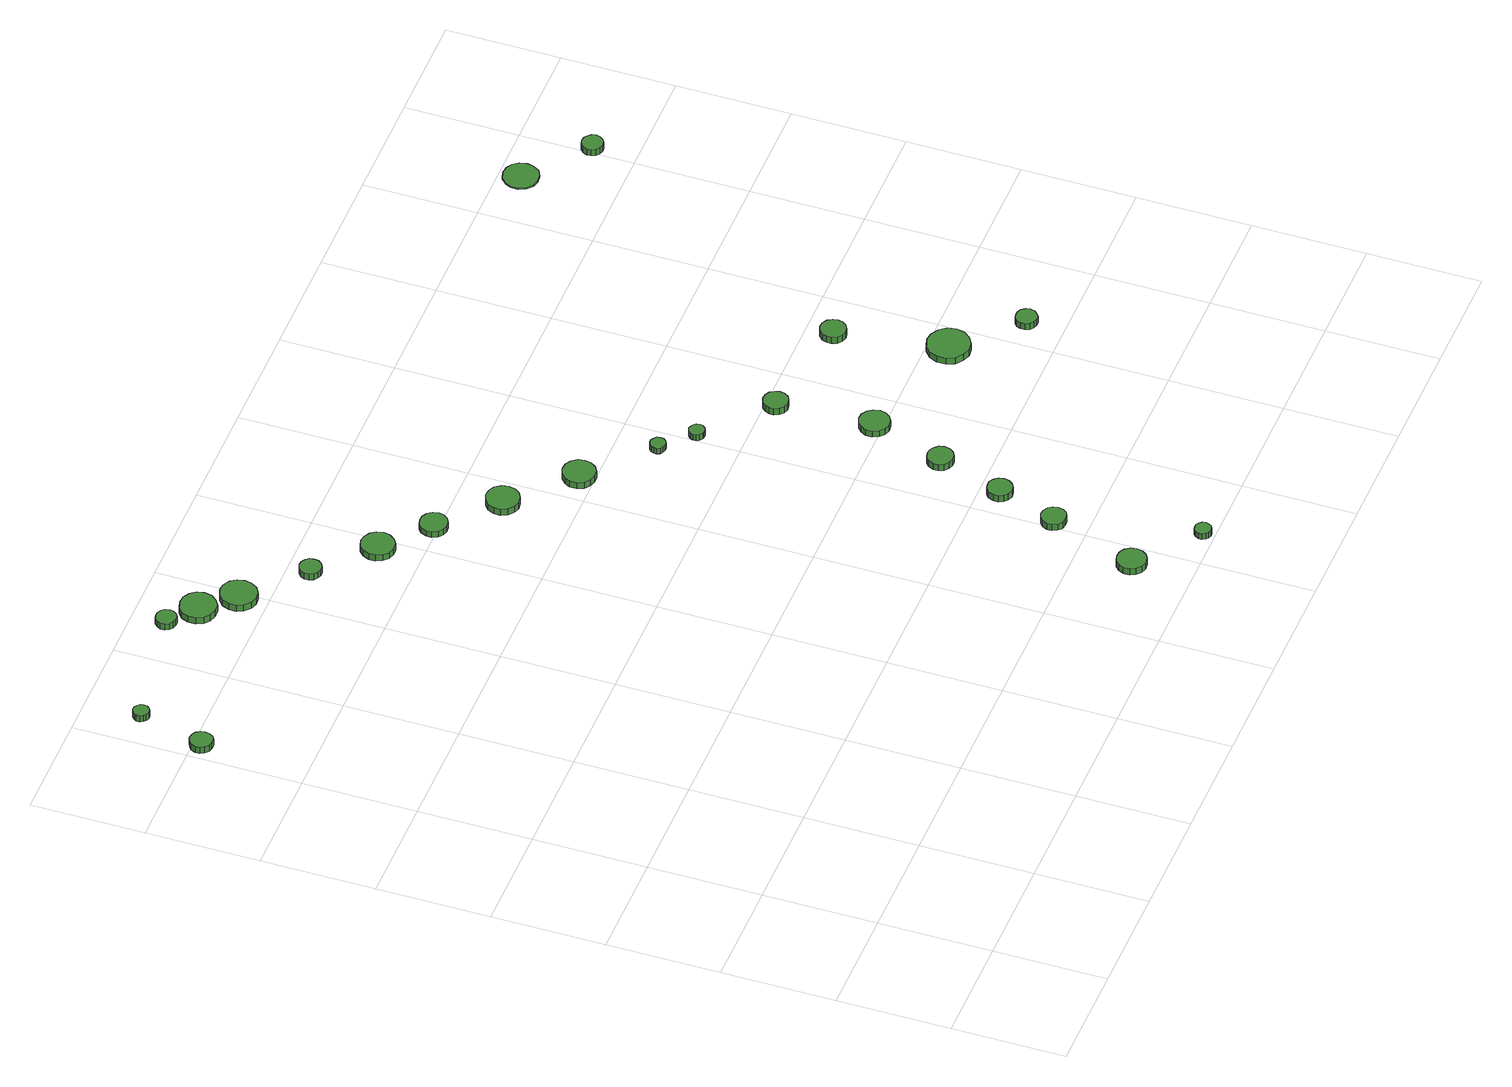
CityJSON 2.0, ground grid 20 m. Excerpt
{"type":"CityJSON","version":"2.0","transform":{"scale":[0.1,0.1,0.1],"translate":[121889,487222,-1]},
"CityObjects":{
"tree1":{"type":"SolitaryVegetationObject","attributes":{"function":"something"},"geometry":[{"type":"MultiSurface","lod":"1","boundaries":[[[0,1,2,3,4,5,6,7,8,9,10,11,12,13,14]],[[15,16,17,18,19,20,21,22,23,24,25,26,27,28,29]],[[0,29,28,1]],[[1,28,27,2]],[[2,27,26,3]],[[3,26,25,4]],[[4,25,24,5]],[[5,24,23,6]],[[6,23,22,7]],[[7,22,21,8]],[[8,21,20,9]],[[9,20,19,10]],[[10,19,18,11]],[[11,18,17,12]],[[12,17,16,13]],[[13,16,15,14]],[[14,15,29,0]]]}]},
"tree2":{"type":"SolitaryVegetationObject","attributes":{"function":"something"},"geometry":[{"type":"MultiSurface","lod":"1","boundaries":[[[30,31,32,33,34,35,36,37,38,39,40,41,42,43,44]],[[45,46,47,48,49,50,51,52,53,54,55,56,57,58,59]],[[30,59,58,31]],[[31,58,57,32]],[[32,57,56,33]],[[33,56,55,34]],[[34,55,54,35]],[[35,54,53,36]],[[36,53,52,37]],[[37,52,51,38]],[[38,51,50,39]],[[39,50,49,40]],[[40,49,48,41]],[[41,48,47,42]],[[42,47,46,43]],[[43,46,45,44]],[[44,45,59,30]]]}]},
"tree3":{"type":"SolitaryVegetationObject","attributes":{"function":"something"},"geometry":[{"type":"MultiSurface","lod":"1","boundaries":[[[60,61,62,63,64,65,66,67,68,69,70,71,72,73,74]],[[75,76,77,78,79,80,81,82,83,84,85,86,87,88,89]],[[60,89,88,61]],[[61,88,87,62]],[[62,87,86,63]],[[63,86,85,64]],[[64,85,84,65]],[[65,84,83,66]],[[66,83,82,67]],[[67,82,81,68]],[[68,81,80,69]],[[69,80,79,70]],[[70,79,78,71]],[[71,78,77,72]],[[72,77,76,73]],[[73,76,75,74]],[[74,75,89,60]]]}]},
"tree4":{"type":"SolitaryVegetationObject","attributes":{"function":"something"},"geometry":[{"type":"MultiSurface","lod":"1","boundaries":[[[90,91,92,93,94,95,96,97,98,99,100,101,102,103,104]],[[105,106,107,108,109,110,111,112,113,114,115,116,117,118,119]],[[90,119,118,91]],[[91,118,117,92]],[[92,117,116,93]],[[93,116,115,94]],[[94,115,114,95]],[[95,114,113,96]],[[96,113,112,97]],[[97,112,111,98]],[[98,111,110,99]],[[99,110,109,100]],[[100,109,108,101]],[[101,108,107,102]],[[102,107,106,103]],[[103,106,105,104]],[[104,105,119,90]]]}]},
"tree5":{"type":"SolitaryVegetationObject","attributes":{"function":"something"},"geometry":[{"type":"MultiSurface","lod":"1","boundaries":[[[120,121,122,123,124,125,126,127,128,129,130,131,132,133,134]],[[135,136,137,138,139,140,141,142,143,144,145,146,147,148,149]],[[120,149,148,121]],[[121,148,147,122]],[[122,147,146,123]],[[123,146,145,124]],[[124,145,144,125]],[[125,144,143,126]],[[126,143,142,127]],[[127,142,141,128]],[[128,141,140,129]],[[129,140,139,130]],[[130,139,138,131]],[[131,138,137,132]],[[132,137,136,133]],[[133,136,135,134]],[[134,135,149,120]]]}]},
"tree6":{"type":"SolitaryVegetationObject","attributes":{"function":"something"},"geometry":[{"type":"MultiSurface","lod":"1","boundaries":[[[150,151,152,153,154,155,156,157,158,159,160,161,162,163,164]],[[165,166,167,168,169,170,171,172,173,174,175,176,177,178,179]],[[150,179,178,151]],[[151,178,177,152]],[[152,177,176,153]],[[153,176,175,154]],[[154,175,174,155]],[[155,174,173,156]],[[156,173,172,157]],[[157,172,171,158]],[[158,171,170,159]],[[159,170,169,160]],[[160,169,168,161]],[[161,168,167,162]],[[162,167,166,163]],[[163,166,165,164]],[[164,165,179,150]]]}]},
"tree7":{"type":"SolitaryVegetationObject","attributes":{"function":"something"},"geometry":[{"type":"MultiSurface","lod":"1","boundaries":[[[180,181,182,183,184,185,186,187,188,189,190,191,192,193,194]],[[195,196,197,198,199,200,201,202,203,204,205,206,207,208,209]],[[180,209,208,181]],[[181,208,207,182]],[[182,207,206,183]],[[183,206,205,184]],[[184,205,204,185]],[[185,204,203,186]],[[186,203,202,187]],[[187,202,201,188]],[[188,201,200,189]],[[189,200,199,190]],[[190,199,198,191]],[[191,198,197,192]],[[192,197,196,193]],[[193,196,195,194]],[[194,195,209,180]]]}]},
"tree8":{"type":"SolitaryVegetationObject","attributes":{"function":"something"},"geometry":[{"type":"MultiSurface","lod":"1","boundaries":[[[210,211,212,213,214,215,216,217,218,219,220,221,222,223,224]],[[225,226,227,228,229,230,231,232,233,234,235,236,237,238,239]],[[210,239,238,211]],[[211,238,237,212]],[[212,237,236,213]],[[213,236,235,214]],[[214,235,234,215]],[[215,234,233,216]],[[216,233,232,217]],[[217,232,231,218]],[[218,231,230,219]],[[219,230,229,220]],[[220,229,228,221]],[[221,228,227,222]],[[222,227,226,223]],[[223,226,225,224]],[[224,225,239,210]]]}]},
"tree9":{"type":"SolitaryVegetationObject","attributes":{"function":"something"},"geometry":[{"type":"MultiSurface","lod":"1","boundaries":[[[240,241,242,243,244,245,246,247,248,249,250,251,252,253,254]],[[255,256,257,258,259,260,261,262,263,264,265,266,267,268,269]],[[240,269,268,241]],[[241,268,267,242]],[[242,267,266,243]],[[243,266,265,244]],[[244,265,264,245]],[[245,264,263,246]],[[246,263,262,247]],[[247,262,261,248]],[[248,261,260,249]],[[249,260,259,250]],[[250,259,258,251]],[[251,258,257,252]],[[252,257,256,253]],[[253,256,255,254]],[[254,255,269,240]]]}]},
"tree10":{"type":"SolitaryVegetationObject","attributes":{"function":"something"},"geometry":[{"type":"MultiSurface","lod":"1","boundaries":[[[270,271,272,273,274,275,276,277,278,279,280,281,282,283,284]],[[285,286,287,288,289,290,291,292,293,294,295,296,297,298,299]],[[270,299,298,271]],[[271,298,297,272]],[[272,297,296,273]],[[273,296,295,274]],[[274,295,294,275]],[[275,294,293,276]],[[276,293,292,277]],[[277,292,291,278]],[[278,291,290,279]],[[279,290,289,280]],[[280,289,288,281]],[[281,288,287,282]],[[282,287,286,283]],[[283,286,285,284]],[[284,285,299,270]]]}]},
"tree11":{"type":"SolitaryVegetationObject","attributes":{"function":"something"},"geometry":[{"type":"MultiSurface","lod":"1","boundaries":[[[300,301,302,303,304,305,306,307,308,309,310,311,312,313,314]],[[315,316,317,318,319,320,321,322,323,324,325,326,327,328,329]],[[300,329,328,301]],[[301,328,327,302]],[[302,327,326,303]],[[303,326,325,304]],[[304,325,324,305]],[[305,324,323,306]],[[306,323,322,307]],[[307,322,321,308]],[[308,321,320,309]],[[309,320,319,310]],[[310,319,318,311]],[[311,318,317,312]],[[312,317,316,313]],[[313,316,315,314]],[[314,315,329,300]]]}]},
"tree12":{"type":"SolitaryVegetationObject","attributes":{"function":"something"},"geometry":[{"type":"MultiSurface","lod":"1","boundaries":[[[330,331,332,333,334,335,336,337,338,339,340,341,342,343,344]],[[345,346,347,348,349,350,351,352,353,354,355,356,357,358,359]],[[330,359,358,331]],[[331,358,357,332]],[[332,357,356,333]],[[333,356,355,334]],[[334,355,354,335]],[[335,354,353,336]],[[336,353,352,337]],[[337,352,351,338]],[[338,351,350,339]],[[339,350,349,340]],[[340,349,348,341]],[[341,348,347,342]],[[342,347,346,343]],[[343,346,345,344]],[[344,345,359,330]]]}]},
"tree13":{"type":"SolitaryVegetationObject","attributes":{"function":"something"},"geometry":[{"type":"MultiSurface","lod":"1","boundaries":[[[360,361,362,363,364,365,366,367,368,369,370,371,372,373,374]],[[375,376,377,378,379,380,381,382,383,384,385,386,387,388,389]],[[360,389,388,361]],[[361,388,387,362]],[[362,387,386,363]],[[363,386,385,364]],[[364,385,384,365]],[[365,384,383,366]],[[366,383,382,367]],[[367,382,381,368]],[[368,381,380,369]],[[369,380,379,370]],[[370,379,378,371]],[[371,378,377,372]],[[372,377,376,373]],[[373,376,375,374]],[[374,375,389,360]]]}]},
"tree14":{"type":"SolitaryVegetationObject","attributes":{"function":"something"},"geometry":[{"type":"MultiSurface","lod":"1","boundaries":[[[390,391,392,393,394,395,396,397,398,399,400,401,402,403,404]],[[405,406,407,408,409,410,411,412,413,414,415,416,417,418,419]],[[390,419,418,391]],[[391,418,417,392]],[[392,417,416,393]],[[393,416,415,394]],[[394,415,414,395]],[[395,414,413,396]],[[396,413,412,397]],[[397,412,411,398]],[[398,411,410,399]],[[399,410,409,400]],[[400,409,408,401]],[[401,408,407,402]],[[402,407,406,403]],[[403,406,405,404]],[[404,405,419,390]]]}]},
"tree15":{"type":"SolitaryVegetationObject","attributes":{"function":"something"},"geometry":[{"type":"MultiSurface","lod":"1","boundaries":[[[420,421,422,423,424,425,426,427,428,429,430,431,432,433,434]],[[435,436,437,438,439,440,441,442,443,444,445,446,447,448,449]],[[420,449,448,421]],[[421,448,447,422]],[[422,447,446,423]],[[423,446,445,424]],[[424,445,444,425]],[[425,444,443,426]],[[426,443,442,427]],[[427,442,441,428]],[[428,441,440,429]],[[429,440,439,430]],[[430,439,438,431]],[[431,438,437,432]],[[432,437,436,433]],[[433,436,435,434]],[[434,435,449,420]]]}]},
"tree16":{"type":"SolitaryVegetationObject","attributes":{"function":"something"},"geometry":[{"type":"MultiSurface","lod":"1","boundaries":[[[450,451,452,453,454,455,456,457,458,459,460,461,462,463,464]],[[465,466,467,468,469,470,471,472,473,474,475,476,477,478,479]],[[450,479,478,451]],[[451,478,477,452]],[[452,477,476,453]],[[453,476,475,454]],[[454,475,474,455]],[[455,474,473,456]],[[456,473,472,457]],[[457,472,471,458]],[[458,471,470,459]],[[459,470,469,460]],[[460,469,468,461]],[[461,468,467,462]],[[462,467,466,463]],[[463,466,465,464]],[[464,465,479,450]]]}]},
"tree17":{"type":"SolitaryVegetationObject","attributes":{"function":"something"},"geometry":[{"type":"MultiSurface","lod":"1","boundaries":[[[480,481,482,483,484,485,486,487,488,489,490,491,492,493,494]],[[495,496,497,498,499,500,501,502,503,504,505,506,507,508,509]],[[480,509,508,481]],[[481,508,507,482]],[[482,507,506,483]],[[483,506,505,484]],[[484,505,504,485]],[[485,504,503,486]],[[486,503,502,487]],[[487,502,501,488]],[[488,501,500,489]],[[489,500,499,490]],[[490,499,498,491]],[[491,498,497,492]],[[492,497,496,493]],[[493,496,495,494]],[[494,495,509,480]]]}]},
"tree18":{"type":"SolitaryVegetationObject","attributes":{"function":"something"},"geometry":[{"type":"MultiSurface","lod":"1","boundaries":[[[510,511,512,513,514,515,516,517,518,519,520,521,522,523,524]],[[525,526,527,528,529,530,531,532,533,534,535,536,537,538,539]],[[510,539,538,511]],[[511,538,537,512]],[[512,537,536,513]],[[513,536,535,514]],[[514,535,534,515]],[[515,534,533,516]],[[516,533,532,517]],[[517,532,531,518]],[[518,531,530,519]],[[519,530,529,520]],[[520,529,528,521]],[[521,528,527,522]],[[522,527,526,523]],[[523,526,525,524]],[[524,525,539,510]]]}]},
"tree19":{"type":"SolitaryVegetationObject","attributes":{"function":"something"},"geometry":[{"type":"MultiSurface","lod":"1","boundaries":[[[540,541,542,543,544,545,546,547,548,549,550,551,552,553,554]],[[555,556,557,558,559,560,561,562,563,564,565,566,567,568,569]],[[540,569,568,541]],[[541,568,567,542]],[[542,567,566,543]],[[543,566,565,544]],[[544,565,564,545]],[[545,564,563,546]],[[546,563,562,547]],[[547,562,561,548]],[[548,561,560,549]],[[549,560,559,550]],[[550,559,558,551]],[[551,558,557,552]],[[552,557,556,553]],[[553,556,555,554]],[[554,555,569,540]]]}]},
"tree20":{"type":"SolitaryVegetationObject","attributes":{"function":"something"},"geometry":[{"type":"MultiSurface","lod":"1","boundaries":[[[570,571,572,573,574,575,576,577,578,579,580,581,582,583,584]],[[585,586,587,588,589,590,591,592,593,594,595,596,597,598,599]],[[570,599,598,571]],[[571,598,597,572]],[[572,597,596,573]],[[573,596,595,574]],[[574,595,594,575]],[[575,594,593,576]],[[576,593,592,577]],[[577,592,591,578]],[[578,591,590,579]],[[579,590,589,580]],[[580,589,588,581]],[[581,588,587,582]],[[582,587,586,583]],[[583,586,585,584]],[[584,585,599,570]]]}]},
"tree21":{"type":"SolitaryVegetationObject","attributes":{"function":"something"},"geometry":[{"type":"MultiSurface","lod":"1","boundaries":[[[600,601,602,603,604,605,606,607,608,609,610,611,612,613,614]],[[615,616,617,618,619,620,621,622,623,624,625,626,627,628,629]],[[600,629,628,601]],[[601,628,627,602]],[[602,627,626,603]],[[603,626,625,604]],[[604,625,624,605]],[[605,624,623,606]],[[606,623,622,607]],[[607,622,621,608]],[[608,621,620,609]],[[609,620,619,610]],[[610,619,618,611]],[[611,618,617,612]],[[612,617,616,613]],[[613,616,615,614]],[[614,615,629,600]]]}]},
"tree22":{"type":"SolitaryVegetationObject","attributes":{"function":"something"},"geometry":[{"type":"MultiSurface","lod":"1","boundaries":[[[630,631,632,633,634,635,636,637,638,639,640,641,642,643,644]],[[645,646,647,648,649,650,651,652,653,654,655,656,657,658,659]],[[630,659,658,631]],[[631,658,657,632]],[[632,657,656,633]],[[633,656,655,634]],[[634,655,654,635]],[[635,654,653,636]],[[636,653,652,637]],[[637,652,651,638]],[[638,651,650,639]],[[639,650,649,640]],[[640,649,648,641]],[[641,648,647,642]],[[642,647,646,643]],[[643,646,645,644]],[[644,645,659,630]]]}]},
"tree23":{"type":"SolitaryVegetationObject","attributes":{"function":"something"},"geometry":[{"type":"MultiSurface","lod":"1","boundaries":[[[660,661,662,663,664,665,666,667,668,669,670,671,672,673,674]],[[675,676,677,678,679,680,681,682,683,684,685,686,687,688,689]],[[660,689,688,661]],[[661,688,687,662]],[[662,687,686,663]],[[663,686,685,664]],[[664,685,684,665]],[[665,684,683,666]],[[666,683,682,667]],[[667,682,681,668]],[[668,681,680,669]],[[669,680,679,670]],[[670,679,678,671]],[[671,678,677,672]],[[672,677,676,673]],[[673,676,675,674]],[[674,675,689,660]]]}]},
"tree24":{"type":"SolitaryVegetationObject","attributes":{"function":"something"},"geometry":[{"type":"MultiSurface","lod":"1","boundaries":[[[690,691,692,693,694,695,696,697,698,699,700,701,702,703,704]],[[705,706,707,708,709,710,711,712,713,714,715,716,717,718,719]],[[690,719,718,691]],[[691,718,717,692]],[[692,717,716,693]],[[693,716,715,694]],[[694,715,714,695]],[[695,714,713,696]],[[696,713,712,697]],[[697,712,711,698]],[[698,711,710,699]],[[699,710,709,700]],[[700,709,708,701]],[[701,708,707,702]],[[702,707,706,703]],[[703,706,705,704]],[[704,705,719,690]]]}]}
},
"vertices":[
[42,1383,30],[40,1391,30],[36,1398,30],[29,1402,30],[20,1403,30],[13,1400,30],[7,1395,30],[3,1387,30],[3,1379,30],[7,1372,30],[13,1366,30],[20,1364,30],[29,1364,30],[36,1368,30],[40,1375,30],[40,1375,17],[36,1368,17],[29,1364,17],[20,1364,17],[13,1366,17],[7,1372,17],[3,1379,17],[3,1387,17],[7,1395,17],[13,1400,17],[20,1403,17],[29,1402,17],[36,1398,17],[40,1391,17],[42,1383,17],
[70,1500,30],[69,1505,30],[65,1510,30],[60,1513,30],[54,1514,30],[49,1512,30],[45,1508,30],[42,1503,30],[42,1497,30],[45,1492,30],[49,1488,30],[54,1486,30],[60,1486,30],[65,1489,30],[69,1494,30],[69,1494,17],[65,1489,17],[60,1486,17],[54,1486,17],[49,1488,17],[45,1492,17],[42,1497,17],[42,1503,17],[45,1508,17],[49,1512,17],[54,1514,17],[60,1513,17],[65,1510,17],[69,1505,17],[70,1500,17],
[304,1539,27],[303,1547,27],[298,1553,27],[292,1556,27],[285,1557,27],[278,1555,27],[272,1550,27],[269,1543,27],[269,1536,27],[272,1529,27],[278,1524,27],[285,1522,27],[292,1522,27],[298,1526,27],[303,1532,27],[303,1532,14],[298,1526,14],[292,1522,14],[285,1522,14],[278,1524,14],[272,1529,14],[269,1536,14],[269,1543,14],[272,1550,14],[278,1555,14],[285,1557,14],[292,1556,14],[298,1553,14],[303,1547,14],[304,1539,14],
[361,1499,29],[358,1512,29],[350,1522,29],[339,1529,29],[326,1530,29],[313,1526,29],[303,1518,29],[298,1506,29],[298,1492,29],[303,1480,29],[313,1472,29],[326,1468,29],[339,1469,29],[350,1476,29],[358,1486,29],[358,1486,16],[350,1476,16],[339,1469,16],[326,1468,16],[313,1472,16],[303,1480,16],[298,1492,16],[298,1506,16],[303,1518,16],[313,1526,16],[326,1530,16],[339,1529,16],[350,1522,16],[358,1512,16],[361,1499,16],
[412,1447,28],[409,1460,28],[402,1471,28],[390,1478,28],[377,1479,28],[365,1475,28],[355,1466,28],[350,1454,28],[350,1441,28],[355,1429,28],[365,1420,28],[377,1416,28],[390,1417,28],[402,1424,28],[409,1435,28],[409,1435,15],[402,1424,15],[390,1417,15],[377,1416,15],[365,1420,15],[355,1429,15],[350,1441,15],[350,1454,15],[355,1466,15],[365,1475,15],[377,1479,15],[390,1478,15],[402,1471,15],[409,1460,15],[412,1447,15],
[500,1359,27],[499,1367,27],[494,1373,27],[487,1377,27],[479,1378,27],[472,1375,27],[466,1370,27],[463,1363,27],[463,1355,27],[466,1348,27],[472,1343,27],[479,1340,27],[487,1341,27],[494,1345,27],[499,1351,27],[499,1351,14],[494,1345,14],[487,1341,14],[479,1340,14],[472,1343,14],[466,1348,14],[463,1355,14],[463,1363,14],[466,1370,14],[472,1375,14],[479,1378,14],[487,1377,14],[494,1373,14],[499,1367,14],[500,1359,14],
[599,1274,28],[596,1286,28],[589,1295,28],[579,1301,28],[567,1303,28],[555,1299,28],[547,1291,28],[542,1280,28],[542,1268,28],[547,1257,28],[555,1249,28],[567,1245,28],[579,1246,28],[589,1252,28],[596,1262,28],[596,1262,15],[589,1252,15],[579,1246,15],[567,1245,15],[555,1249,15],[547,1257,15],[542,1268,15],[542,1280,15],[547,1291,15],[555,1299,15],[567,1303,15],[579,1301,15],[589,1295,15],[596,1286,15],[599,1274,15],
[976,102,31],[974,112,31],[968,121,31],[959,126,31],[948,127,31],[938,124,31],[930,117,31],[926,107,31],[926,96,31],[930,87,31],[938,80,31],[948,76,31],[959,78,31],[968,83,31],[974,91,31],[974,91,18],[968,83,18],[959,78,18],[948,76,18],[938,80,18],[930,87,18],[926,96,18],[926,107,18],[930,117,18],[938,124,18],[948,127,18],[959,126,18],[968,121,18],[974,112,18],[976,102,18],
[676,1206,26],[674,1216,26],[668,1224,26],[659,1229,26],[649,1230,26],[640,1227,26],[633,1221,26],[628,1211,26],[628,1201,26],[633,1192,26],[640,1186,26],[649,1183,26],[659,1184,26],[668,1189,26],[674,1197,26],[674,1197,14],[668,1189,14],[659,1184,14],[649,1183,14],[640,1186,14],[633,1192,14],[628,1201,14],[628,1211,14],[633,1221,14],[640,1227,14],[649,1230,14],[659,1229,14],[668,1224,14],[674,1216,14],[676,1206,14],
[1079,19,27],[1077,25,27],[1074,29,27],[1069,32,27],[1063,33,27],[1057,31,27],[1053,27,27],[1050,22,27],[1050,16,27],[1053,10,27],[1057,6,27],[1063,4,27],[1069,5,27],[1074,8,27],[1077,13,27],[1077,13,15],[1074,8,15],[1069,5,15],[1063,4,15],[1057,6,15],[1053,10,15],[1050,16,15],[1050,22,15],[1053,27,15],[1057,31,15],[1063,33,15],[1069,32,15],[1074,29,15],[1077,25,15],[1079,19,15],
[774,1120,27],[772,1132,27],[765,1142,27],[754,1148,27],[742,1149,27],[731,1145,27],[722,1137,27],[717,1126,27],[717,1114,27],[722,1103,27],[731,1095,27],[742,1091,27],[754,1093,27],[765,1099,27],[772,1108,27],[772,1108,14],[765,1099,14],[754,1093,14],[742,1091,14],[731,1095,14],[722,1103,14],[717,1114,14],[717,1126,14],[722,1137,14],[731,1145,14],[742,1149,14],[754,1148,14],[765,1142,14],[772,1132,14],[774,1120,14],
[1028,257,30],[1026,266,30],[1021,273,30],[1013,278,30],[1004,279,30],[996,276,30],[989,270,30],[985,262,30],[985,253,30],[989,244,30],[996,238,30],[1004,236,30],[1013,237,30],[1021,241,30],[1026,248,30],[1026,248,17],[1021,241,17],[1013,237,17],[1004,236,17],[996,238,17],[989,244,17],[985,253,17],[985,262,17],[989,270,17],[996,276,17],[1004,279,17],[1013,278,17],[1021,273,17],[1026,266,17],[1028,257,17],
[877,1025,26],[875,1036,26],[868,1046,26],[858,1052,26],[846,1053,26],[835,1049,26],[826,1041,26],[821,1031,26],[821,1019,26],[826,1008,26],[835,1001,26],[846,997,26],[858,998,26],[868,1004,26],[875,1013,26],[875,1013,13],[868,1004,13],[858,998,13],[846,997,13],[835,1001,13],[826,1008,13],[821,1019,13],[821,1031,13],[826,1041,13],[835,1049,13],[846,1053,13],[858,1052,13],[868,1046,13],[875,1036,13],[877,1025,13],
[1070,366,24],[1068,375,24],[1063,382,24],[1055,387,24],[1046,387,24],[1037,385,24],[1031,379,24],[1027,370,24],[1027,361,24],[1031,353,24],[1037,347,24],[1046,344,24],[1055,345,24],[1063,350,24],[1068,357,24],[1068,357,11],[1063,350,11],[1055,345,11],[1046,344,11],[1037,347,11],[1031,353,11],[1027,361,11],[1027,370,11],[1031,379,11],[1037,385,11],[1046,387,11],[1055,387,11],[1063,382,11],[1068,375,11],[1070,366,11],
[1111,484,23],[1109,493,23],[1103,500,23],[1095,505,23],[1086,506,23],[1077,503,23],[1070,497,23],[1066,488,23],[1066,479,23],[1070,470,23],[1077,464,23],[1086,461,23],[1095,462,23],[1103,467,23],[1109,474,23],[1109,474,10],[1103,467,10],[1095,462,10],[1086,461,10],[1077,464,10],[1070,470,10],[1066,479,10],[1066,488,10],[1070,497,10],[1077,503,10],[1086,506,10],[1095,505,10],[1103,500,10],[1109,493,10],[1111,484,10],
[971,927,26],[970,933,26],[966,937,26],[961,940,26],[956,941,26],[950,939,26],[946,935,26],[944,930,26],[944,925,26],[946,919,26],[950,916,26],[956,914,26],[961,914,26],[966,917,26],[970,922,26],[970,922,14],[966,917,14],[961,914,14],[956,914,14],[950,916,14],[946,919,14],[944,925,14],[944,930,14],[946,935,14],[950,939,14],[956,941,14],[961,940,14],[966,937,14],[970,933,14],[971,927,14],
[1023,878,26],[1022,884,26],[1018,888,26],[1013,891,26],[1008,892,26],[1003,890,26],[998,886,26],[996,881,26],[996,875,26],[998,870,26],[1003,866,26],[1008,865,26],[1013,865,26],[1018,868,26],[1022,873,26],[1022,873,14],[1018,868,14],[1013,865,14],[1008,865,14],[1003,866,14],[998,870,14],[996,875,14],[996,881,14],[998,886,14],[1003,890,14],[1008,892,14],[1013,891,14],[1018,888,14],[1022,884,14],[1023,878,14],
[1155,612,26],[1152,623,26],[1146,632,26],[1136,638,26],[1125,639,26],[1115,635,26],[1107,628,26],[1102,618,26],[1102,607,26],[1107,597,26],[1115,589,26],[1125,586,26],[1136,587,26],[1146,593,26],[1152,602,26],[1152,602,14],[1146,593,14],[1136,587,14],[1125,586,14],[1115,589,14],[1107,597,14],[1102,607,14],[1102,618,14],[1107,628,14],[1115,635,14],[1125,639,14],[1136,638,14],[1146,632,14],[1152,623,14],[1155,612,14],
[1140,781,28],[1138,789,28],[1133,797,28],[1125,801,28],[1116,802,28],[1107,799,28],[1101,793,28],[1097,785,28],[1097,776,28],[1101,768,28],[1107,762,28],[1116,759,28],[1125,760,28],[1133,764,28],[1138,772,28],[1138,772,15],[1133,764,15],[1125,760,15],[1116,759,15],[1107,762,15],[1101,768,15],[1097,776,15],[1097,785,15],[1101,793,15],[1107,799,15],[1116,802,15],[1125,801,15],[1133,797,15],[1138,789,15],[1140,781,15],
[1382,562,27],[1379,577,27],[1370,589,27],[1356,597,27],[1341,599,27],[1327,594,27],[1315,584,27],[1309,570,27],[1309,554,27],[1315,540,27],[1327,530,27],[1341,525,27],[1356,527,27],[1370,535,27],[1379,547,27],[1379,547,14],[1370,535,14],[1356,527,14],[1341,525,14],[1327,530,14],[1315,540,14],[1309,554,14],[1309,570,14],[1315,584,14],[1327,594,14],[1341,599,14],[1356,597,14],[1370,589,14],[1379,577,14],[1382,562,14],
[1334,750,30],[1332,759,30],[1327,767,30],[1318,772,30],[1309,773,30],[1300,770,30],[1293,763,30],[1290,755,30],[1290,746,30],[1293,737,30],[1300,731,30],[1309,728,30],[1318,729,30],[1327,734,30],[1332,741,30],[1332,741,17],[1327,734,17],[1318,729,17],[1309,728,17],[1300,731,17],[1293,737,17],[1290,746,17],[1290,755,17],[1293,763,17],[1300,770,17],[1309,773,17],[1318,772,17],[1327,767,17],[1332,759,17],[1334,750,17],
[1475,467,21],[1473,474,21],[1468,481,21],[1462,484,21],[1454,485,21],[1447,483,21],[1441,478,21],[1438,471,21],[1438,463,21],[1441,456,21],[1447,451,21],[1454,448,21],[1462,449,21],[1468,453,21],[1473,459,21],[1473,459,8],[1468,453,8],[1462,449,8],[1454,448,8],[1447,451,8],[1441,456,8],[1438,463,8],[1438,471,8],[1441,478,8],[1447,483,8],[1454,485,8],[1462,484,8],[1468,481,8],[1473,474,8],[1475,467,8],
[1537,1363,12],[1534,1376,12],[1527,1386,12],[1516,1392,12],[1503,1394,12],[1491,1390,12],[1481,1381,12],[1476,1370,12],[1476,1357,12],[1481,1345,12],[1491,1336,12],[1503,1333,12],[1516,1334,12],[1527,1340,12],[1534,1351,12],[1534,1351,9],[1527,1340,9],[1516,1334,9],[1503,1333,9],[1491,1336,9],[1481,1345,9],[1476,1357,9],[1476,1370,9],[1481,1381,9],[1491,1390,9],[1503,1394,9],[1516,1392,9],[1527,1386,9],[1534,1376,9],[1537,1363,9],
[1624,1275,28],[1622,1282,28],[1617,1288,28],[1611,1292,28],[1603,1293,28],[1596,1291,28],[1590,1285,28],[1587,1278,28],[1587,1271,28],[1590,1264,28],[1596,1259,28],[1603,1256,28],[1611,1257,28],[1617,1261,28],[1622,1267,28],[1622,1267,15],[1617,1261,15],[1611,1257,15],[1603,1256,15],[1596,1259,15],[1590,1264,15],[1587,1271,15],[1587,1278,15],[1590,1285,15],[1596,1291,15],[1603,1293,15],[1611,1292,15],[1617,1288,15],[1622,1282,15],[1624,1275,15]
]}
